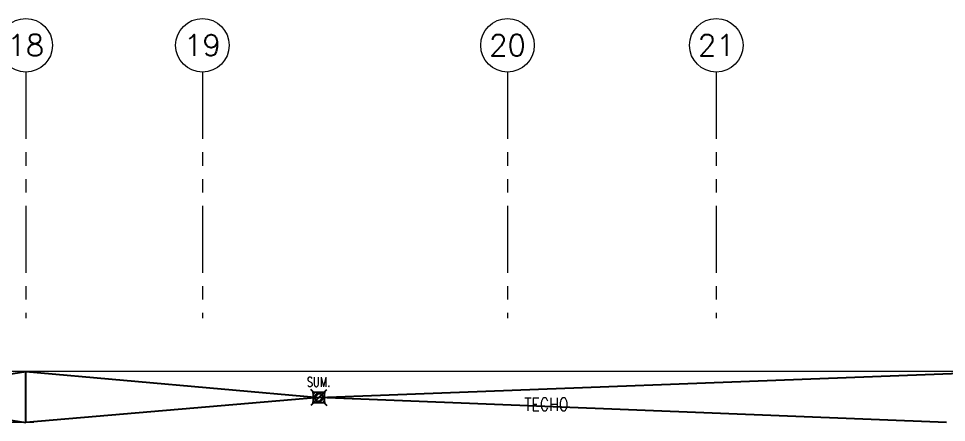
# Model space of a CAD drawing. Header units: millimetres. Extents: x -3 to 53, y -110 to 39.
# Drawn here: x 39.56 to 48.23, y -41.66 to -37.88 of the extents above; entities that cross this region are included whole.
import ezdxf
from ezdxf.enums import TextEntityAlignment as Align

# ---------------------------------------------------------------- set-up
doc = ezdxf.new("R2010")
doc.units = ezdxf.units.MM
doc.linetypes.add('PHANTOM', pattern=[63.5, 31.75, -6.35, 6.35, -6.35, 6.35, -6.35])
doc.linetypes.add('PHANTOM2', pattern=[1.25, 0.625, -0.125, 0.125, -0.125, 0.125, -0.125])
for name, color, linetype in [('A-EJES', 8, 'PHANTOM'), ('A-LINEAS', 8, 'Continuous'), ('A-MURO BAJO', 8, 'Continuous'), ('A-TEXTO-INDICACIONES', 8, 'Continuous'), ('DLP_MOBILIARIO', 8, 'Continuous'), ('DLP_TEXTO AMBIENTE', 8, 'Continuous')]:
    doc.layers.add(name, color=color, linetype=linetype)
doc.styles.add('ROMANS', font='ROMANS.shx', dxfattribs={"oblique": 10})

# ---------------------------------------------------------------- blocks, each defined once
blk = doc.blocks.new('*U255')
at = {"color": 8}
for p, q in [((-0.0526, 0.0526), (-0.0746, 0.0746)), ((-0.0526, -0.0526), (0.0526, 0.0526)), ((-0.051, 0.0331), (-0.0331, 0.051)), ((-0.0501, -0.008), (0.008, 0.05)), ((-0.008, -0.05), (0.0501, 0.008)), ((0.0526, 0.0526), (0.0746, 0.0746)), ((-0.0526, -0.0526), (-0.0746, -0.0746)), ((0.0331, -0.051), (0.051, -0.0331)), ((0.0526, -0.0526), (0.0746, -0.0746))]:
    blk.add_line(p, q, dxfattribs=at)
for centre, major_axis, start_param, end_param in [((0, 0.5882), (0.1673, 0.5115), 3.359812, 3.55544), ((-0.5912, 0), (-0.5144, 0.1682), 3.360366, 3.554886), ((0, 0), (0.0118, 0.036), 5.813820330443059, 12.09700563762265), ((0.5912, 0), (-0.5144, 0.1682), 0.218773, 0.413293), ((0, -0.5882), (-0.5115, 0.1673), -1.352577, -1.156949)]:
    blk.add_ellipse(centre, major_axis=major_axis, ratio=1, start_param=start_param, end_param=end_param, dxfattribs=at)
at = {"layer": 'A-TEXTO-INDICACIONES', "color": 8, "style": 'ROMANS', "width": 0.75}
blk.add_text('SUM.', height=0.09, dxfattribs=at).set_placement((-0.1125, 0.1003))
blk = doc.blocks.new('IISS P11')
at = {"color": 8}
for p, q in [((36.7375, -0.2418, 0), (38.275, 0)), ((38.275, -0.475), (38.275, 0)), ((38.275, 0), (41.0125, -0.2418, 0)), ((41.0125, -0.2418, 0), (47.35, -0.0001)), ((36.7375, -0.2418, 0), (38.275, -0.475)), ((41.0125, -0.2418, 0), (38.275, -0.475)), ((46.875, -0.475), (41.0125, -0.2418, 0))]:
    blk.add_line(p, q, dxfattribs=at)
at = {"ltscale": 0.05}
blk.add_blockref('*U255', (41.0125, -0.2418, 0), dxfattribs=at)
blk = doc.blocks.new('TEXTO AMBIENTES P11')
at = {"layer": 'DLP_TEXTO AMBIENTE', "color": 8, "lineweight": 0, "style": 'ROMANS', "width": 0.8}
blk.add_text('TECHO', height=0.12, dxfattribs=at).set_placement((43.1385, -0.3661), align=Align.CENTER)
blk = doc.blocks.new('Duplex-1204')
at = {"layer": 'A-MURO BAJO', "color": 8, "lineweight": 0}
blk.add_line((12.7, 0), (0, 0), dxfattribs=at)
blk = doc.blocks.new('Ejes_Torre C')
at = {"layer": 'A-EJES', "color": 8, "linetype": 'PHANTOM2', "lineweight": 0}
for points in [[(39.625, 16.65), (39.625, 14.35)], [(41.275, 16.65), (41.275, 14.35)], [(44.125, 16.65), (44.125, 14.35)], [(46.075, 16.65), (46.075, 14.35)]]:
    blk.add_lwpolyline(points, dxfattribs=at)
at = {"layer": 'A-EJES', "color": 8, "linetype": 'Continuous', "lineweight": 0}
for centre in [(39.625, 16.9), (41.275, 16.9), (44.125, 16.9), (46.075, 16.9)]:
    blk.add_circle(centre, 0.25, dxfattribs=at)
at = {"layer": 'A-EJES', "color": 8, "linetype": 'Continuous', "lineweight": 0, "style": 'ROMANS'}
for s, p in [('18', (39.625, 16.9)), ('19', (41.275, 16.9)), ('20', (44.125, 16.9)), ('21', (46.075, 16.9))]:
    blk.add_text(s, height=0.2, dxfattribs=at).set_placement(p, align=Align.MIDDLE_CENTER)
blk = doc.blocks.new('arq.')
at = {"color": 8}
blk.add_blockref('IISS P11', (102.5627, -39.2888), dxfattribs=at)
at = {"layer": 'DLP_TEXTO AMBIENTE', "color": 8}
blk.add_blockref('TEXTO AMBIENTES P11', (102.5627, -39.2888), dxfattribs=at)
at = {"layer": 'DLP_MOBILIARIO', "color": 8}
blk.add_blockref('Duplex-1204', (128.2127, -39.7638), dxfattribs=at)
at = {"layer": 'A-LINEAS', "color": 8, "lineweight": 0}
blk.add_lwpolyline([(149.9127, -42.0888), (149.9127, -39.2889), (136.1627, -39.2888), (136.1627, -39.7638)], dxfattribs=at)
at = {"layer": 'A-EJES', "color": 8, "lineweight": 0}
blk.add_blockref('Ejes_Torre C', (101.2127, -53.1391), dxfattribs=at)

msp = doc.modelspace()

# ---------------------------------------------------------------- block references
at = {"color": 7}
msp.add_blockref('arq.', (-101.2125, -1.8936), dxfattribs=at)

doc.saveas('drawing.dxf')
